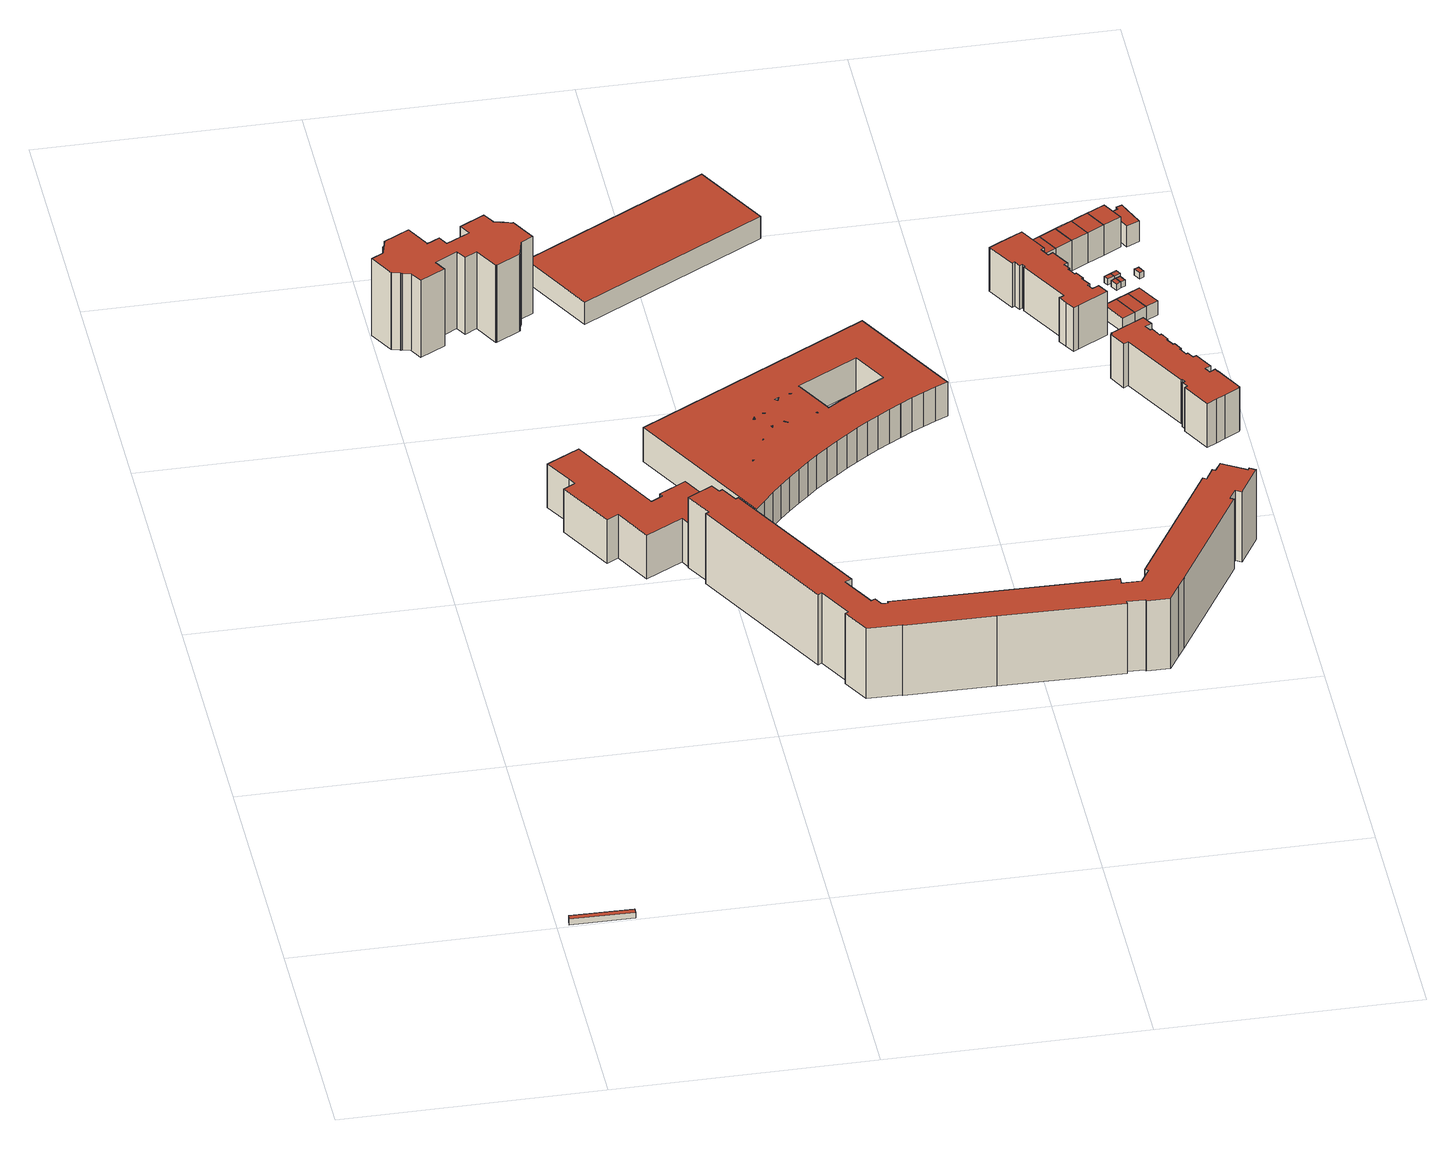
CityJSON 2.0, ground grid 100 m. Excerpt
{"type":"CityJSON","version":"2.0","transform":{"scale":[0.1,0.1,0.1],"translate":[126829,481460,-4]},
"CityObjects":{
"building1":{"type":"Building","attributes":{"b3_dak_type":"multiple horizontal","b3_h_dak_50p":-0.53,"b3_h_dak_70p":-0.44,"b3_h_dak_max":-0.15,"b3_h_dak_min":-0.78,"b3_h_maaiveld":-3.05,"b3_kas_warenhuis":false,"b3_mutatie_ahn3_ahn4":false,"b3_reconstructie_onvolledig":false,"b3_rmse_lod12":0.151,"b3_rmse_lod13":0.151,"b3_rmse_lod22":0.0333,"b3_val3dity_lod12":"[]","b3_val3dity_lod13":"[]","b3_val3dity_lod22":"[]","b3_volume_lod12":138.21,"b3_volume_lod13":138.21,"b3_volume_lod22":135.13,"geconstateerd":false,"oorspronkelijkbouwjaar":1969,"status":"Pand in gebruik"},"children":["building1-1"]},
"building1-1":{"type":"BuildingPart","parents":["building1"],"geometry":[{"type":"Solid","lod":"1.2","boundaries":[[[[0,1,2,3]],[[4,1,0,5]],[[5,0,3,6]],[[6,3,2,7]],[[7,2,1,4]],[[7,4,5,6]]]],"semantics":{"surfaces":[{"type":"GroundSurface"},{"type":"WallSurface","on_footprint_edge":true},{"type":"RoofSurface"}],"values":[[0,1,1,1,1,2]]}}]},
"building2":{"type":"Building","attributes":{"b3_dak_type":"slanted","b3_h_dak_50p":14.45,"b3_h_dak_70p":16.53,"b3_h_dak_max":38.16,"b3_h_dak_min":-2.84,"b3_h_maaiveld":-2.83,"b3_kas_warenhuis":false,"b3_mutatie_ahn3_ahn4":false,"b3_reconstructie_onvolledig":false,"b3_rmse_lod12":10.74,"b3_rmse_lod13":2.07,"b3_rmse_lod22":1.11,"b3_val3dity_lod12":"[]","b3_val3dity_lod13":"[104]","b3_val3dity_lod22":"[104]","b3_volume_lod12":24374.14,"b3_volume_lod13":26647.19,"b3_volume_lod22":25654.84,"geconstateerd":false,"oorspronkelijkbouwjaar":2007,"status":"Pand in gebruik"},"children":["building2-1"]},
"building2-1":{"type":"BuildingPart","parents":["building2"],"geometry":[{"type":"Solid","lod":"1.2","boundaries":[[[[8,9,10,11,12,13,14,15,16,17,18,19,20,21,22,23,24,25,26,27]],[[28,12,11,29]],[[30,21,20,31]],[[32,22,21,30]],[[33,15,14,34]],[[35,9,8,36]],[[36,8,27,37]],[[38,23,22,32]],[[39,19,18,40]],[[31,20,19,39]],[[41,17,16,42]],[[40,18,17,41]],[[29,11,10,43]],[[43,10,9,35]],[[42,16,15,33]],[[34,14,13,44]],[[44,13,12,28]],[[37,27,26,45]],[[46,24,23,38]],[[47,25,24,46]],[[45,26,25,47]],[[45,47,46,38,32,30,31,39,40,41,42,33,34,44,28,29,43,35,36,37]]]],"semantics":{"surfaces":[{"type":"GroundSurface"},{"type":"WallSurface","on_footprint_edge":true},{"type":"RoofSurface"}],"values":[[0,1,1,1,1,1,1,1,1,1,1,1,1,1,1,1,1,1,1,1,1,2]]}}]},
"building3":{"type":"Building","attributes":{"b3_dak_type":"multiple horizontal","b3_h_dak_50p":31.33,"b3_h_dak_70p":31.37,"b3_h_dak_max":38.05,"b3_h_dak_min":25.46,"b3_h_maaiveld":-2.91,"b3_kas_warenhuis":false,"b3_mutatie_ahn3_ahn4":false,"b3_reconstructie_onvolledig":false,"b3_rmse_lod12":2.36,"b3_rmse_lod13":0.536,"b3_rmse_lod22":0.151,"b3_val3dity_lod12":"[]","b3_val3dity_lod13":"[]","b3_val3dity_lod22":"[]","b3_volume_lod12":35872.39,"b3_volume_lod13":34815.13,"b3_volume_lod22":34808.54,"geconstateerd":false,"oorspronkelijkbouwjaar":1974,"status":"Pand in gebruik"},"children":["building3-1"]},
"building3-1":{"type":"BuildingPart","parents":["building3"],"geometry":[{"type":"Solid","lod":"1.2","boundaries":[[[[48,49,50,51,52,53,54,55,56,57,58,59,60,61,62,63,64,65,66,67,68,69,70,71,72,73,74,75,76,77,78,79,80,81,82,83,84,85,86,87,88,89,90,91,92]],[[93,62,61,94]],[[94,61,60,95]],[[95,60,59,96]],[[97,63,62,93]],[[98,64,63,97]],[[96,59,58,99]],[[99,58,57,100]],[[100,57,56,101]],[[101,56,55,102]],[[102,55,54,103]],[[104,53,52,105]],[[103,54,53,104]],[[106,90,89,107]],[[108,51,50,109]],[[110,49,48,111]],[[109,50,49,110]],[[112,87,86,113]],[[114,88,87,112]],[[107,89,88,114]],[[113,86,85,115]],[[116,84,83,117]],[[115,85,84,116]],[[118,82,81,119]],[[117,83,82,118]],[[119,81,80,120]],[[121,78,77,122]],[[122,77,76,123]],[[123,76,75,124]],[[125,79,78,121]],[[120,80,79,125]],[[126,73,72,127]],[[128,74,73,126]],[[129,67,66,130]],[[105,52,51,108]],[[124,75,74,128]],[[127,72,71,131]],[[132,70,69,133]],[[134,68,67,129]],[[130,66,65,135]],[[135,65,64,98]],[[133,69,68,134]],[[131,71,70,132]],[[136,91,90,106]],[[137,92,91,136]],[[111,48,92,137]],[[111,137,136,106,107,114,112,113,115,116,117,118,119,120,125,121,122,123,124,128,126,127,131,132,133,134,129,130,135,98,97,93,94,95,96,99,100,101,102,103,104,105,108,109,110]]]],"semantics":{"surfaces":[{"type":"GroundSurface"},{"type":"WallSurface","on_footprint_edge":true},{"type":"RoofSurface"}],"values":[[0,1,1,1,1,1,1,1,1,1,1,1,1,1,1,1,1,1,1,1,1,1,1,1,1,1,1,1,1,1,1,1,1,1,1,1,1,1,1,1,1,1,1,1,1,1,2]]}}]},
"building4":{"type":"Building","attributes":{"b3_dak_type":"multiple horizontal","b3_h_dak_50p":10.44,"b3_h_dak_70p":12.31,"b3_h_dak_max":15.36,"b3_h_dak_min":-3.57,"b3_h_maaiveld":-2.8,"b3_kas_warenhuis":false,"b3_mutatie_ahn3_ahn4":false,"b3_reconstructie_onvolledig":false,"b3_rmse_lod12":4.75,"b3_rmse_lod13":2.4,"b3_rmse_lod22":1.24,"b3_val3dity_lod12":"[104]","b3_val3dity_lod13":"[104]","b3_val3dity_lod22":"[303,307]","b3_volume_lod12":74398.68,"b3_volume_lod13":74641.73,"b3_volume_lod22":69705.63,"geconstateerd":false,"oorspronkelijkbouwjaar":2003,"status":"Pand in gebruik"},"children":["building4-1"]},
"building4-1":{"type":"BuildingPart","parents":["building4"],"geometry":[{"type":"Solid","lod":"1.2","boundaries":[[[[138,139,140,141,142,143,144,145,146,147,148,149,150,151,152,153,154,155,156,157,158,159,160,161],[162,163,164],[165,166,167,168,169,170,171,172],[173,174,175],[176,177,178],[179,180,181],[182,183,184],[185,186,183],[187,188,189],[190,191,192],[193,194,195],[196,197,198,199]],[[200,145,144,201]],[[202,148,147,203]],[[204,139,138,205]],[[201,144,143,206]],[[207,146,145,200]],[[203,147,146,207]],[[208,171,170,209]],[[210,175,174,211]],[[212,160,159,213]],[[214,140,139,204]],[[213,159,158,215]],[[205,138,161,216]],[[217,164,163,218]],[[219,162,164,217]],[[218,163,162,219]],[[216,161,160,212]],[[220,157,156,221]],[[222,182,184,223]],[[215,158,157,220]],[[224,176,178,225]],[[221,156,155,226]],[[227,153,152,228]],[[229,167,166,230]],[[226,155,154,231]],[[232,150,149,233]],[[231,154,153,227]],[[233,149,148,202]],[[209,170,169,234]],[[235,151,150,232]],[[228,152,151,235]],[[234,169,168,236]],[[206,143,142,237]],[[238,165,172,239]],[[239,172,171,208]],[[236,168,167,229]],[[230,166,165,238]],[[240,141,140,214]],[[241,196,199,242]],[[242,199,198,243]],[[244,187,189,245]],[[246,173,175,210]],[[211,174,173,246]],[[237,142,141,240]],[[245,189,188,247]],[[248,179,181,249]],[[250,193,195,251]],[[223,184,183,252]],[[252,183,186,253]],[[254,192,191,255]],[[251,195,194,256]],[[249,181,180,257]],[[225,178,177,258]],[[258,177,176,224]],[[257,180,179,248]],[[252,183,182,222]],[[259,185,183,252]],[[253,186,185,259]],[[247,188,187,244]],[[260,190,192,254]],[[255,191,190,260]],[[256,194,193,250]],[[243,198,197,261]],[[261,197,196,241]],[[237,240,214,204,205,216,212,213,215,220,221,226,231,227,228,235,232,233,202,203,207,200,201,206],[211,246,210],[217,218,219],[252,222,223,252,253,259],[258,224,225],[230,238,239,208,209,234,236,229],[261,241,242,243],[247,244,245],[257,248,249],[256,250,251],[255,260,254]]]],"semantics":{"surfaces":[{"type":"GroundSurface"},{"type":"WallSurface","on_footprint_edge":true},{"type":"RoofSurface"}],"values":[[0,1,1,1,1,1,1,1,1,1,1,1,1,1,1,1,1,1,1,1,1,1,1,1,1,1,1,1,1,1,1,1,1,1,1,1,1,1,1,1,1,1,1,1,1,1,1,1,1,1,1,1,1,1,1,1,1,1,1,1,1,1,1,1,2]]}}]},
"building5":{"type":"Building","attributes":{"b3_dak_type":"multiple horizontal","b3_h_dak_50p":5.95,"b3_h_dak_70p":7.14,"b3_h_dak_max":9.66,"b3_h_dak_min":1.63,"b3_h_maaiveld":-2.85,"b3_kas_warenhuis":false,"b3_mutatie_ahn3_ahn4":false,"b3_reconstructie_onvolledig":false,"b3_rmse_lod12":1.51,"b3_rmse_lod13":1.23,"b3_rmse_lod22":0.288,"b3_val3dity_lod12":"[]","b3_val3dity_lod13":"[]","b3_val3dity_lod22":"[]","b3_volume_lod12":27259.72,"b3_volume_lod13":26778.27,"b3_volume_lod22":24533.88,"geconstateerd":false,"oorspronkelijkbouwjaar":1977,"status":"Pand in gebruik"},"children":["building5-1"]},
"building5-1":{"type":"BuildingPart","parents":["building5"],"geometry":[{"type":"Solid","lod":"1.2","boundaries":[[[[262,263,264,265]],[[266,263,262,267]],[[268,264,263,266]],[[267,262,265,269]],[[269,265,264,268]],[[269,268,266,267]]]],"semantics":{"surfaces":[{"type":"GroundSurface"},{"type":"WallSurface","on_footprint_edge":true},{"type":"RoofSurface"}],"values":[[0,1,1,1,1,2]]}}]},
"building6":{"type":"Building","attributes":{"b3_dak_type":"multiple horizontal","b3_h_dak_50p":28.5,"b3_h_dak_70p":28.51,"b3_h_dak_max":32.79,"b3_h_dak_min":-2.65,"b3_h_maaiveld":-2.82,"b3_kas_warenhuis":false,"b3_mutatie_ahn3_ahn4":false,"b3_reconstructie_onvolledig":false,"b3_rmse_lod12":5.77,"b3_rmse_lod13":3.75,"b3_rmse_lod22":3.65,"b3_val3dity_lod12":"[]","b3_val3dity_lod13":"[]","b3_val3dity_lod22":"[]","b3_volume_lod12":128184.92,"b3_volume_lod13":125183.34,"b3_volume_lod22":125120.52,"geconstateerd":false,"oorspronkelijkbouwjaar":1970,"status":"Pand in gebruik"},"children":["building6-1"]},
"building6-1":{"type":"BuildingPart","parents":["building6"],"geometry":[{"type":"Solid","lod":"1.2","boundaries":[[[[270,271,272,273,274,275,276,277,278,279,280,281,282,283,284,285,286,287,288,289,290,291,292,293,294,295,296,297,298,299,300,301,302,303,304,305,306,307,308,309,310,311,312,313,314,315,316,317,318,319]],[[320,315,314,321]],[[321,314,313,322]],[[323,306,305,324]],[[324,305,304,325]],[[326,317,316,327]],[[327,316,315,320]],[[322,313,312,328]],[[328,312,311,329]],[[329,311,310,330]],[[330,310,309,331]],[[331,309,308,332]],[[333,307,306,323]],[[332,308,307,333]],[[325,304,303,334]],[[334,303,302,335]],[[335,302,301,336]],[[337,299,298,338]],[[336,301,300,339]],[[338,298,297,340]],[[341,295,294,342]],[[343,296,295,341]],[[342,294,293,344]],[[345,292,291,346]],[[346,291,290,347]],[[348,289,288,349]],[[344,293,292,345]],[[347,290,289,348]],[[349,288,287,350]],[[350,287,286,351]],[[351,286,285,352]],[[352,285,284,353]],[[354,282,281,355]],[[353,284,283,356]],[[356,283,282,354]],[[357,280,279,358]],[[355,281,280,357]],[[358,279,278,359]],[[359,278,277,360]],[[360,277,276,361]],[[361,276,275,362]],[[363,273,272,364]],[[340,297,296,343]],[[362,275,274,365]],[[365,274,273,363]],[[366,271,270,367]],[[364,272,271,366]],[[339,300,299,337]],[[367,270,319,368]],[[368,319,318,369]],[[369,318,317,326]],[[369,326,327,320,321,322,328,329,330,331,332,333,323,324,325,334,335,336,339,337,338,340,343,341,342,344,345,346,347,348,349,350,351,352,353,356,354,355,357,358,359,360,361,362,365,363,364,366,367,368]]]],"semantics":{"surfaces":[{"type":"GroundSurface"},{"type":"WallSurface","on_footprint_edge":true},{"type":"RoofSurface"}],"values":[[0,1,1,1,1,1,1,1,1,1,1,1,1,1,1,1,1,1,1,1,1,1,1,1,1,1,1,1,1,1,1,1,1,1,1,1,1,1,1,1,1,1,1,1,1,1,1,1,1,1,1,2]]}}]},
"building7":{"type":"Building","attributes":{"b3_dak_type":"multiple horizontal","b3_h_dak_50p":16.95,"b3_h_dak_70p":17,"b3_h_dak_max":18.28,"b3_h_dak_min":-0.21,"b3_h_maaiveld":-2.49,"b3_kas_warenhuis":false,"b3_mutatie_ahn3_ahn4":false,"b3_reconstructie_onvolledig":false,"b3_rmse_lod12":4.15,"b3_rmse_lod13":0.919,"b3_rmse_lod22":0.91,"b3_val3dity_lod12":"[]","b3_val3dity_lod13":"[]","b3_val3dity_lod22":"[]","b3_volume_lod12":12520.64,"b3_volume_lod13":10814.33,"b3_volume_lod22":10808.52,"geconstateerd":false,"oorspronkelijkbouwjaar":2006,"status":"Pand in gebruik"},"children":["building7-1"]},
"building7-1":{"type":"BuildingPart","parents":["building7"],"geometry":[{"type":"Solid","lod":"1.2","boundaries":[[[[370,371,372,373,374,375,376,377,378,379,380,381,382,383,384,385,386,387,388,389,390,391,392,393,394,395,396,397,398,399,400,401]],[[402,390,389,403]],[[403,389,388,404]],[[404,388,387,405]],[[406,391,390,402]],[[407,392,391,406]],[[405,387,386,408]],[[408,386,385,409]],[[409,385,384,410]],[[411,383,382,412]],[[410,384,383,411]],[[413,381,380,414]],[[415,376,375,416]],[[414,380,379,417]],[[417,379,378,418]],[[419,377,376,415]],[[418,378,377,419]],[[420,371,370,421]],[[416,375,374,422]],[[423,373,372,424]],[[422,374,373,423]],[[421,370,401,425]],[[424,372,371,420]],[[426,400,399,427]],[[425,401,400,426]],[[427,399,398,428]],[[429,397,396,430]],[[412,382,381,413]],[[428,398,397,429]],[[431,395,394,432]],[[430,396,395,431]],[[432,394,393,433]],[[433,393,392,407]],[[433,407,406,402,403,404,405,408,409,410,411,412,413,414,417,418,419,415,416,422,423,424,420,421,425,426,427,428,429,430,431,432]]]],"semantics":{"surfaces":[{"type":"GroundSurface"},{"type":"WallSurface","on_footprint_edge":true},{"type":"RoofSurface"}],"values":[[0,1,1,1,1,1,1,1,1,1,1,1,1,1,1,1,1,1,1,1,1,1,1,1,1,1,1,1,1,1,1,1,1,2]]}}]},
"building8":{"type":"Building","attributes":{"b3_dak_type":"slanted","b3_h_dak_50p":11.09,"b3_h_dak_70p":11.11,"b3_h_dak_max":17.73,"b3_h_dak_min":11.01,"b3_h_maaiveld":-2.51,"b3_kas_warenhuis":false,"b3_mutatie_ahn3_ahn4":false,"b3_reconstructie_onvolledig":false,"b3_rmse_lod12":1.6,"b3_rmse_lod13":0.153,"b3_rmse_lod22":0.124,"b3_val3dity_lod12":"[]","b3_val3dity_lod13":"[]","b3_val3dity_lod22":"[]","b3_volume_lod12":1036.15,"b3_volume_lod13":1083.76,"b3_volume_lod22":1082.35,"geconstateerd":false,"oorspronkelijkbouwjaar":2007,"status":"Pand in gebruik"},"children":["building8-1"]},
"building8-1":{"type":"BuildingPart","parents":["building8"],"geometry":[{"type":"Solid","lod":"1.2","boundaries":[[[[434,435,373,436,437]],[[438,435,434,439]],[[440,373,435,438]],[[441,436,373,440]],[[439,434,437,442]],[[442,437,436,441]],[[442,441,440,438,439]]]],"semantics":{"surfaces":[{"type":"GroundSurface"},{"type":"WallSurface","on_footprint_edge":true},{"type":"RoofSurface"}],"values":[[0,1,1,1,1,1,2]]}}]},
"building9":{"type":"Building","attributes":{"b3_dak_type":"multiple horizontal","b3_h_dak_50p":0.14,"b3_h_dak_70p":0.16,"b3_h_dak_max":0.21,"b3_h_dak_min":0.09,"b3_h_maaiveld":-2.43,"b3_kas_warenhuis":false,"b3_mutatie_ahn3_ahn4":false,"b3_reconstructie_onvolledig":false,"b3_rmse_lod12":0.0279,"b3_rmse_lod13":0.0279,"b3_rmse_lod22":0.0262,"b3_val3dity_lod12":"[]","b3_val3dity_lod13":"[]","b3_val3dity_lod22":"[]","b3_volume_lod12":14.84,"b3_volume_lod13":14.84,"b3_volume_lod22":14.81,"geconstateerd":false,"oorspronkelijkbouwjaar":2006,"status":"Pand in gebruik"},"children":["building9-1"]},
"building9-1":{"type":"BuildingPart","parents":["building9"],"geometry":[{"type":"Solid","lod":"1.2","boundaries":[[[[443,444,445,446]],[[447,444,443,448]],[[449,445,444,447]],[[448,443,446,450]],[[450,446,445,449]],[[450,449,447,448]]]],"semantics":{"surfaces":[{"type":"GroundSurface"},{"type":"WallSurface","on_footprint_edge":true},{"type":"RoofSurface"}],"values":[[0,1,1,1,1,2]]}}]},
"building10":{"type":"Building","attributes":{"b3_dak_type":"slanted","b3_h_dak_50p":11.09,"b3_h_dak_70p":11.1,"b3_h_dak_max":11.78,"b3_h_dak_min":11.01,"b3_h_maaiveld":-2.5,"b3_kas_warenhuis":false,"b3_mutatie_ahn3_ahn4":false,"b3_reconstructie_onvolledig":false,"b3_rmse_lod12":0.139,"b3_rmse_lod13":0.139,"b3_rmse_lod22":0.135,"b3_val3dity_lod12":"[]","b3_val3dity_lod13":"[]","b3_val3dity_lod22":"[]","b3_volume_lod12":956.94,"b3_volume_lod13":956.94,"b3_volume_lod22":956.11,"geconstateerd":false,"oorspronkelijkbouwjaar":2007,"status":"Pand in gebruik"},"children":["building10-1"]},
"building10-1":{"type":"BuildingPart","parents":["building10"],"geometry":[{"type":"Solid","lod":"1.2","boundaries":[[[[451,434,437,452,453]],[[439,434,451,454]],[[442,437,434,439]],[[455,452,437,442]],[[454,451,453,456]],[[456,453,452,455]],[[456,455,442,439,454]]]],"semantics":{"surfaces":[{"type":"GroundSurface"},{"type":"WallSurface","on_footprint_edge":true},{"type":"RoofSurface"}],"values":[[0,1,1,1,1,1,2]]}}]},
"building11":{"type":"Building","attributes":{"b3_dak_type":"multiple horizontal","b3_h_dak_50p":11.19,"b3_h_dak_70p":16.99,"b3_h_dak_max":18.29,"b3_h_dak_min":-1,"b3_h_maaiveld":-2.52,"b3_kas_warenhuis":false,"b3_mutatie_ahn3_ahn4":false,"b3_reconstructie_onvolledig":false,"b3_rmse_lod12":4.34,"b3_rmse_lod13":0.669,"b3_rmse_lod22":0.66,"b3_val3dity_lod12":"[]","b3_val3dity_lod13":"[]","b3_val3dity_lod22":"[]","b3_volume_lod12":14480.39,"b3_volume_lod13":12242.23,"b3_volume_lod22":12234.26,"geconstateerd":false,"oorspronkelijkbouwjaar":2007,"status":"Pand in gebruik"},"children":["building11-1"]},
"building11-1":{"type":"BuildingPart","parents":["building11"],"geometry":[{"type":"Solid","lod":"1.2","boundaries":[[[[457,458,459,460,461,462,463,464,465,466,467,468,469,470,471,472,473,474,475,476,477,478,479,480,481,482,483,484,485,486,487,488,489,490,491,492,493,494,495,496,497]],[[498,490,489,499]],[[499,489,488,500]],[[501,485,484,502]],[[502,484,483,503]],[[504,487,486,505]],[[505,486,485,501]],[[503,483,482,506]],[[507,497,496,508]],[[506,482,481,509]],[[509,481,480,510]],[[510,480,479,511]],[[512,478,477,513]],[[511,479,478,512]],[[514,457,497,507]],[[515,476,475,516]],[[513,477,476,515]],[[516,475,474,517]],[[517,474,473,518]],[[518,473,472,519]],[[519,472,471,520]],[[520,471,470,521]],[[521,470,469,522]],[[522,469,468,523]],[[523,468,467,524]],[[524,467,466,525]],[[526,462,461,527]],[[527,461,460,528]],[[525,466,465,529]],[[529,465,464,530]],[[530,464,463,531]],[[508,496,495,532]],[[528,460,459,533]],[[532,495,494,534]],[[534,494,493,535]],[[536,491,490,498]],[[535,493,492,537]],[[537,492,491,536]],[[531,463,462,526]],[[533,459,458,538]],[[500,488,487,504]],[[538,458,457,514]],[[538,514,507,508,532,534,535,537,536,498,499,500,504,505,501,502,503,506,509,510,511,512,513,515,516,517,518,519,520,521,522,523,524,525,529,530,531,526,527,528,533]]]],"semantics":{"surfaces":[{"type":"GroundSurface"},{"type":"WallSurface","on_footprint_edge":true},{"type":"RoofSurface"}],"values":[[0,1,1,1,1,1,1,1,1,1,1,1,1,1,1,1,1,1,1,1,1,1,1,1,1,1,1,1,1,1,1,1,1,1,1,1,1,1,1,1,1,1,2]]}}]},
"building12":{"type":"Building","attributes":{"b3_dak_type":"multiple horizontal","b3_h_dak_50p":0.14,"b3_h_dak_70p":0.16,"b3_h_dak_max":0.21,"b3_h_dak_min":0.08,"b3_h_maaiveld":-2.44,"b3_kas_warenhuis":false,"b3_mutatie_ahn3_ahn4":false,"b3_reconstructie_onvolledig":false,"b3_rmse_lod12":0.0333,"b3_rmse_lod13":0.0333,"b3_rmse_lod22":0.0253,"b3_val3dity_lod12":"[]","b3_val3dity_lod13":"[]","b3_val3dity_lod22":"[]","b3_volume_lod12":14.99,"b3_volume_lod13":14.99,"b3_volume_lod22":14.93,"geconstateerd":false,"oorspronkelijkbouwjaar":2006,"status":"Pand in gebruik"},"children":["building12-1"]},
"building12-1":{"type":"BuildingPart","parents":["building12"],"geometry":[{"type":"Solid","lod":"1.2","boundaries":[[[[445,444,539,540]],[[447,444,445,449]],[[449,445,540,541]],[[542,539,444,447]],[[541,540,539,542]],[[541,542,447,449]]]],"semantics":{"surfaces":[{"type":"GroundSurface"},{"type":"WallSurface","on_footprint_edge":true},{"type":"RoofSurface"}],"values":[[0,1,1,1,1,2]]}}]},
"building13":{"type":"Building","attributes":{"b3_dak_type":"multiple horizontal","b3_h_dak_50p":0.16,"b3_h_dak_70p":0.17,"b3_h_dak_max":0.22,"b3_h_dak_min":0.1,"b3_h_maaiveld":-2.44,"b3_kas_warenhuis":false,"b3_mutatie_ahn3_ahn4":false,"b3_reconstructie_onvolledig":false,"b3_rmse_lod12":0.0282,"b3_rmse_lod13":0.0282,"b3_rmse_lod22":0.0264,"b3_val3dity_lod12":"[]","b3_val3dity_lod13":"[]","b3_val3dity_lod22":"[]","b3_volume_lod12":16.01,"b3_volume_lod13":16.01,"b3_volume_lod22":15.98,"geconstateerd":false,"oorspronkelijkbouwjaar":2007,"status":"Pand in gebruik"},"children":["building13-1"]},
"building13-1":{"type":"BuildingPart","parents":["building13"],"geometry":[{"type":"Solid","lod":"1.2","boundaries":[[[[543,544,545,546]],[[547,544,543,548]],[[548,543,546,549]],[[550,545,544,547]],[[549,546,545,550]],[[549,550,547,548]]]],"semantics":{"surfaces":[{"type":"GroundSurface"},{"type":"WallSurface","on_footprint_edge":true},{"type":"RoofSurface"}],"values":[[0,1,1,1,1,2]]}}]},
"building14":{"type":"Building","attributes":{"b3_dak_type":"multiple horizontal","b3_h_dak_50p":3.68,"b3_h_dak_70p":3.7,"b3_h_dak_max":3.87,"b3_h_dak_min":3.6,"b3_h_maaiveld":-2.51,"b3_kas_warenhuis":false,"b3_mutatie_ahn3_ahn4":false,"b3_reconstructie_onvolledig":false,"b3_rmse_lod12":0.043,"b3_rmse_lod13":0.043,"b3_rmse_lod22":0.037,"b3_val3dity_lod12":"[]","b3_val3dity_lod13":"[]","b3_val3dity_lod22":"[]","b3_volume_lod12":363.77,"b3_volume_lod13":363.77,"b3_volume_lod22":363.44,"geconstateerd":false,"oorspronkelijkbouwjaar":2007,"status":"Pand in gebruik"},"children":["building14-1"]},
"building14-1":{"type":"BuildingPart","parents":["building14"],"geometry":[{"type":"Solid","lod":"1.2","boundaries":[[[[551,552,553,554]],[[555,552,551,556]],[[556,551,554,557]],[[558,553,552,555]],[[557,554,553,558]],[[557,558,555,556]]]],"semantics":{"surfaces":[{"type":"GroundSurface"},{"type":"WallSurface","on_footprint_edge":true},{"type":"RoofSurface"}],"values":[[0,1,1,1,1,2]]}}]},
"building15":{"type":"Building","attributes":{"b3_dak_type":"multiple horizontal","b3_h_dak_50p":0.16,"b3_h_dak_70p":0.18,"b3_h_dak_max":0.26,"b3_h_dak_min":0.1,"b3_h_maaiveld":-2.44,"b3_kas_warenhuis":false,"b3_mutatie_ahn3_ahn4":false,"b3_reconstructie_onvolledig":false,"b3_rmse_lod12":0.0374,"b3_rmse_lod13":0.0374,"b3_rmse_lod22":0.0265,"b3_val3dity_lod12":"[]","b3_val3dity_lod13":"[]","b3_val3dity_lod22":"[]","b3_volume_lod12":16.24,"b3_volume_lod13":16.24,"b3_volume_lod22":16.14,"geconstateerd":false,"oorspronkelijkbouwjaar":2007,"status":"Pand in gebruik"},"children":["building15-1"]},
"building15-1":{"type":"BuildingPart","parents":["building15"],"geometry":[{"type":"Solid","lod":"1.2","boundaries":[[[[559,543,546,560]],[[548,543,559,561]],[[561,559,560,562]],[[549,546,543,548]],[[562,560,546,549]],[[562,549,548,561]]]],"semantics":{"surfaces":[{"type":"GroundSurface"},{"type":"WallSurface","on_footprint_edge":true},{"type":"RoofSurface"}],"values":[[0,1,1,1,1,2]]}}]},
"building16":{"type":"Building","attributes":{"b3_dak_type":"multiple horizontal","b3_h_dak_50p":11.09,"b3_h_dak_70p":11.11,"b3_h_dak_max":11.78,"b3_h_dak_min":11.02,"b3_h_maaiveld":-2.52,"b3_kas_warenhuis":false,"b3_mutatie_ahn3_ahn4":false,"b3_reconstructie_onvolledig":false,"b3_rmse_lod12":0.12,"b3_rmse_lod13":0.12,"b3_rmse_lod22":0.114,"b3_val3dity_lod12":"[]","b3_val3dity_lod13":"[]","b3_val3dity_lod22":"[]","b3_volume_lod12":956.62,"b3_volume_lod13":956.62,"b3_volume_lod22":956.02,"geconstateerd":false,"oorspronkelijkbouwjaar":2007,"status":"Pand in gebruik"},"children":["building16-1"]},
"building16-1":{"type":"BuildingPart","parents":["building16"],"geometry":[{"type":"Solid","lod":"1.2","boundaries":[[[[563,451,453,564,565]],[[454,451,563,566]],[[456,453,451,454]],[[567,564,453,456]],[[566,563,565,568]],[[568,565,564,567]],[[568,567,456,454,566]]]],"semantics":{"surfaces":[{"type":"GroundSurface"},{"type":"WallSurface","on_footprint_edge":true},{"type":"RoofSurface"}],"values":[[0,1,1,1,1,1,2]]}}]},
"building17":{"type":"Building","attributes":{"b3_dak_type":"multiple horizontal","b3_h_dak_50p":3.67,"b3_h_dak_70p":3.68,"b3_h_dak_max":3.83,"b3_h_dak_min":3.59,"b3_h_maaiveld":-2.46,"b3_kas_warenhuis":false,"b3_mutatie_ahn3_ahn4":false,"b3_reconstructie_onvolledig":false,"b3_rmse_lod12":0.0397,"b3_rmse_lod13":0.0397,"b3_rmse_lod22":0.0345,"b3_val3dity_lod12":"[]","b3_val3dity_lod13":"[]","b3_val3dity_lod22":"[]","b3_volume_lod12":346.76,"b3_volume_lod13":346.76,"b3_volume_lod22":345.96,"geconstateerd":false,"oorspronkelijkbouwjaar":2007,"status":"Pand in gebruik"},"children":["building17-1"]},
"building17-1":{"type":"BuildingPart","parents":["building17"],"geometry":[{"type":"Solid","lod":"1.2","boundaries":[[[[569,551,554,570]],[[556,551,569,571]],[[571,569,570,572]],[[557,554,551,556]],[[572,570,554,557]],[[572,557,556,571]]]],"semantics":{"surfaces":[{"type":"GroundSurface"},{"type":"WallSurface","on_footprint_edge":true},{"type":"RoofSurface"}],"values":[[0,1,1,1,1,2]]}}]},
"building18":{"type":"Building","attributes":{"b3_dak_type":"multiple horizontal","b3_h_dak_50p":0.16,"b3_h_dak_70p":0.19,"b3_h_dak_max":0.34,"b3_h_dak_min":0.08,"b3_h_maaiveld":-2.44,"b3_kas_warenhuis":false,"b3_mutatie_ahn3_ahn4":false,"b3_reconstructie_onvolledig":false,"b3_rmse_lod12":0.0506,"b3_rmse_lod13":0.0506,"b3_rmse_lod22":0.0421,"b3_val3dity_lod12":"[]","b3_val3dity_lod13":"[]","b3_val3dity_lod22":"[]","b3_volume_lod12":15.22,"b3_volume_lod13":15.22,"b3_volume_lod22":15.12,"geconstateerd":false,"oorspronkelijkbouwjaar":2007,"status":"Pand in gebruik"},"children":["building18-1"]},
"building18-1":{"type":"BuildingPart","parents":["building18"],"geometry":[{"type":"Solid","lod":"1.2","boundaries":[[[[573,574,575,576]],[[577,574,573,578]],[[578,573,576,579]],[[580,575,574,577]],[[579,576,575,580]],[[579,580,577,578]]]],"semantics":{"surfaces":[{"type":"GroundSurface"},{"type":"WallSurface","on_footprint_edge":true},{"type":"RoofSurface"}],"values":[[0,1,1,1,1,2]]}}]},
"building19":{"type":"Building","attributes":{"b3_dak_type":"multiple horizontal","b3_h_dak_50p":0.15,"b3_h_dak_70p":0.17,"b3_h_dak_max":0.22,"b3_h_dak_min":0.1,"b3_h_maaiveld":-2.46,"b3_kas_warenhuis":false,"b3_mutatie_ahn3_ahn4":false,"b3_reconstructie_onvolledig":false,"b3_rmse_lod12":0.0317,"b3_rmse_lod13":0.0317,"b3_rmse_lod22":0.0269,"b3_val3dity_lod12":"[]","b3_val3dity_lod13":"[]","b3_val3dity_lod22":"[]","b3_volume_lod12":16.23,"b3_volume_lod13":16.23,"b3_volume_lod22":16.19,"geconstateerd":false,"oorspronkelijkbouwjaar":2007,"status":"Pand in gebruik"},"children":["building19-1"]},
"building19-1":{"type":"BuildingPart","parents":["building19"],"geometry":[{"type":"Solid","lod":"1.2","boundaries":[[[[581,582,583,584]],[[585,582,581,586]],[[587,583,582,585]],[[586,581,584,588]],[[588,584,583,587]],[[588,587,585,586]]]],"semantics":{"surfaces":[{"type":"GroundSurface"},{"type":"WallSurface","on_footprint_edge":true},{"type":"RoofSurface"}],"values":[[0,1,1,1,1,2]]}}]},
"building20":{"type":"Building","attributes":{"b3_dak_type":"multiple horizontal","b3_h_dak_50p":11.09,"b3_h_dak_70p":11.11,"b3_h_dak_max":11.79,"b3_h_dak_min":11.01,"b3_h_maaiveld":-2.54,"b3_kas_warenhuis":false,"b3_mutatie_ahn3_ahn4":false,"b3_reconstructie_onvolledig":false,"b3_rmse_lod12":0.122,"b3_rmse_lod13":0.122,"b3_rmse_lod22":0.114,"b3_val3dity_lod12":"[]","b3_val3dity_lod13":"[]","b3_val3dity_lod22":"[]","b3_volume_lod12":955.98,"b3_volume_lod13":955.98,"b3_volume_lod22":954.99,"geconstateerd":false,"oorspronkelijkbouwjaar":2007,"status":"Pand in gebruik"},"children":["building20-1"]},
"building20-1":{"type":"BuildingPart","parents":["building20"],"geometry":[{"type":"Solid","lod":"1.2","boundaries":[[[[589,563,565,590,591]],[[566,563,589,592]],[[568,565,563,566]],[[593,590,565,568]],[[592,589,591,594]],[[594,591,590,593]],[[594,593,568,566,592]]]],"semantics":{"surfaces":[{"type":"GroundSurface"},{"type":"WallSurface","on_footprint_edge":true},{"type":"RoofSurface"}],"values":[[0,1,1,1,1,1,2]]}}]},
"building21":{"type":"Building","attributes":{"b3_dak_type":"multiple horizontal","b3_h_dak_50p":3.66,"b3_h_dak_70p":3.68,"b3_h_dak_max":3.81,"b3_h_dak_min":3.58,"b3_h_maaiveld":-2.47,"b3_kas_warenhuis":false,"b3_mutatie_ahn3_ahn4":false,"b3_reconstructie_onvolledig":false,"b3_rmse_lod12":0.0391,"b3_rmse_lod13":0.0391,"b3_rmse_lod22":0.0361,"b3_val3dity_lod12":"[]","b3_val3dity_lod13":"[]","b3_val3dity_lod22":"[]","b3_volume_lod12":346.59,"b3_volume_lod13":346.59,"b3_volume_lod22":345.94,"geconstateerd":false,"oorspronkelijkbouwjaar":2007,"status":"Pand in gebruik"},"children":["building21-1"]},
"building21-1":{"type":"BuildingPart","parents":["building21"],"geometry":[{"type":"Solid","lod":"1.2","boundaries":[[[[595,569,570,596]],[[571,569,595,597]],[[597,595,596,598]],[[572,570,569,571]],[[598,596,570,572]],[[598,572,571,597]]]],"semantics":{"surfaces":[{"type":"GroundSurface"},{"type":"WallSurface","on_footprint_edge":true},{"type":"RoofSurface"}],"values":[[0,1,1,1,1,2]]}}]},
"building22":{"type":"Building","attributes":{"b3_dak_type":"multiple horizontal","b3_h_dak_50p":0.13,"b3_h_dak_70p":0.15,"b3_h_dak_max":0.22,"b3_h_dak_min":0.08,"b3_h_maaiveld":-2.45,"b3_kas_warenhuis":false,"b3_mutatie_ahn3_ahn4":false,"b3_reconstructie_onvolledig":false,"b3_rmse_lod12":0.0348,"b3_rmse_lod13":0.0348,"b3_rmse_lod22":0.0327,"b3_val3dity_lod12":"[]","b3_val3dity_lod13":"[]","b3_val3dity_lod22":"[]","b3_volume_lod12":15.02,"b3_volume_lod13":15.02,"b3_volume_lod22":15.01,"geconstateerd":false,"oorspronkelijkbouwjaar":2007,"status":"Pand in gebruik"},"children":["building22-1"]},
"building22-1":{"type":"BuildingPart","parents":["building22"],"geometry":[{"type":"Solid","lod":"1.2","boundaries":[[[[599,600,601,602]],[[603,600,599,604]],[[605,601,600,603]],[[604,599,602,606]],[[606,602,601,605]],[[606,605,603,604]]]],"semantics":{"surfaces":[{"type":"GroundSurface"},{"type":"WallSurface","on_footprint_edge":true},{"type":"RoofSurface"}],"values":[[0,1,1,1,1,2]]}}]},
"building23":{"type":"Building","attributes":{"b3_dak_type":"multiple horizontal","b3_h_dak_50p":0.16,"b3_h_dak_70p":0.2,"b3_h_dak_max":0.4,"b3_h_dak_min":0.1,"b3_h_maaiveld":-2.47,"b3_kas_warenhuis":false,"b3_mutatie_ahn3_ahn4":false,"b3_reconstructie_onvolledig":false,"b3_rmse_lod12":0.056,"b3_rmse_lod13":0.056,"b3_rmse_lod22":0.038,"b3_val3dity_lod12":"[]","b3_val3dity_lod13":"[]","b3_val3dity_lod22":"[]","b3_volume_lod12":16.61,"b3_volume_lod13":16.61,"b3_volume_lod22":16.45,"geconstateerd":false,"oorspronkelijkbouwjaar":2007,"status":"Pand in gebruik"},"children":["building23-1"]},
"building23-1":{"type":"BuildingPart","parents":["building23"],"geometry":[{"type":"Solid","lod":"1.2","boundaries":[[[[582,607,608,583]],[[609,607,582,585]],[[610,608,607,609]],[[585,582,583,587]],[[587,583,608,610]],[[587,610,609,585]]]],"semantics":{"surfaces":[{"type":"GroundSurface"},{"type":"WallSurface","on_footprint_edge":true},{"type":"RoofSurface"}],"values":[[0,1,1,1,1,2]]}}]},
"building24":{"type":"Building","attributes":{"b3_dak_type":"multiple horizontal","b3_h_dak_50p":11.09,"b3_h_dak_70p":11.12,"b3_h_dak_max":11.79,"b3_h_dak_min":11.02,"b3_h_maaiveld":-2.54,"b3_kas_warenhuis":false,"b3_mutatie_ahn3_ahn4":false,"b3_reconstructie_onvolledig":false,"b3_rmse_lod12":0.177,"b3_rmse_lod13":0.177,"b3_rmse_lod22":0.174,"b3_val3dity_lod12":"[]","b3_val3dity_lod13":"[]","b3_val3dity_lod22":"[]","b3_volume_lod12":1004.49,"b3_volume_lod13":1004.49,"b3_volume_lod22":1003.39,"geconstateerd":false,"oorspronkelijkbouwjaar":2007,"status":"Pand in gebruik"},"children":["building24-1"]},
"building24-1":{"type":"BuildingPart","parents":["building24"],"geometry":[{"type":"Solid","lod":"1.2","boundaries":[[[[611,589,591,612,613]],[[592,589,611,614]],[[594,591,589,592]],[[615,612,591,594]],[[614,611,613,616]],[[616,613,612,615]],[[616,615,594,592,614]]]],"semantics":{"surfaces":[{"type":"GroundSurface"},{"type":"WallSurface","on_footprint_edge":true},{"type":"RoofSurface"}],"values":[[0,1,1,1,1,1,2]]}}]},
"building25":{"type":"Building","attributes":{"b3_dak_type":"multiple horizontal","b3_h_dak_50p":0.18,"b3_h_dak_70p":0.2,"b3_h_dak_max":0.47,"b3_h_dak_min":0.09,"b3_h_maaiveld":-2.47,"b3_kas_warenhuis":false,"b3_mutatie_ahn3_ahn4":false,"b3_reconstructie_onvolledig":false,"b3_rmse_lod12":0.0558,"b3_rmse_lod13":0.0558,"b3_rmse_lod22":0.0516,"b3_val3dity_lod12":"[]","b3_val3dity_lod13":"[]","b3_val3dity_lod22":"[]","b3_volume_lod12":16.35,"b3_volume_lod13":16.35,"b3_volume_lod22":16.23,"geconstateerd":false,"oorspronkelijkbouwjaar":2007,"status":"Pand in gebruik"},"children":["building25-1"]},
"building25-1":{"type":"BuildingPart","parents":["building25"],"geometry":[{"type":"Solid","lod":"1.2","boundaries":[[[[617,618,619,620]],[[621,618,617,622]],[[622,617,620,623]],[[624,619,618,621]],[[623,620,619,624]],[[623,624,621,622]]]],"semantics":{"surfaces":[{"type":"GroundSurface"},{"type":"WallSurface","on_footprint_edge":true},{"type":"RoofSurface"}],"values":[[0,1,1,1,1,2]]}}]},
"building26":{"type":"Building","attributes":{"b3_dak_type":"multiple horizontal","b3_h_dak_50p":6.59,"b3_h_dak_70p":6.61,"b3_h_dak_max":10.65,"b3_h_dak_min":0.38,"b3_h_maaiveld":-2.55,"b3_kas_warenhuis":false,"b3_mutatie_ahn3_ahn4":false,"b3_reconstructie_onvolledig":false,"b3_rmse_lod12":3.3,"b3_rmse_lod13":1.22,"b3_rmse_lod22":1.22,"b3_val3dity_lod12":"[]","b3_val3dity_lod13":"[]","b3_val3dity_lod22":"[]","b3_volume_lod12":578.81,"b3_volume_lod13":476.93,"b3_volume_lod22":477.23,"geconstateerd":false,"oorspronkelijkbouwjaar":2007,"status":"Pand in gebruik"},"children":["building26-1"]},
"building26-1":{"type":"BuildingPart","parents":["building26"],"geometry":[{"type":"Solid","lod":"1.2","boundaries":[[[[625,626,627,628,629,630]],[[631,626,625,632]],[[633,629,628,634]],[[635,630,629,633]],[[632,625,630,635]],[[634,628,627,636]],[[636,627,626,631]],[[636,631,632,635,633,634]]]],"semantics":{"surfaces":[{"type":"GroundSurface"},{"type":"WallSurface","on_footprint_edge":true},{"type":"RoofSurface"}],"values":[[0,1,1,1,1,1,1,2]]}}]}
},
"vertices":[
[290,31,10],[290,9,10],[48,13,10],[49,36,10],[290,9,35],[290,31,35],[49,36,35],[48,13,35],
[799,2267,12],[904,2325,12],[984,2180,12],[941,2156,12],[961,2120,12],[870,2070,12],[851,2104,12],[708,2027,12],[630,2170,12],[585,2145,12],[466,2360,12],[510,2385,12],[494,2414,12],[435,2519,12],[447,2526,12],[563,2589,12],[639,2451,12],[640,2451,12],[762,2227,12],[807,2252,12],[961,2120,206],[941,2156,206],[435,2519,206],[494,2414,206],[447,2526,206],[708,2027,206],[851,2104,206],[904,2325,206],[799,2267,206],[807,2252,206],[563,2589,206],[510,2385,206],[466,2360,206],[585,2145,206],[630,2170,206],[984,2180,206],[870,2070,206],[762,2227,206],[639,2451,206],[640,2451,206],
[169,3812,11],[220,3718,11],[268,3744,11],[288,3706,11],[379,3755,11],[355,3797,11],[356,3799,11],[452,3852,11],[478,3805,11],[509,3796,11],[513,3798,11],[514,3795,11],[545,3786,11],[547,3787,11],[601,3689,11],[554,3663,11],[545,3632,11],[547,3628,11],[544,3626,11],[535,3596,11],[536,3594,11],[440,3541,11],[439,3543,11],[437,3541,11],[385,3635,11],[338,3609,11],[315,3649,11],[228,3598,11],[252,3554,11],[154,3501,11],[129,3548,11],[98,3557,11],[94,3554,11],[91,3559,11],[60,3568,11],[59,3567,11],[5,3665,11],[52,3691,11],[61,3722,11],[58,3726,11],[62,3727,11],[71,3759,11],[70,3760,11],[167,3813,11],[168,3812,11],[601,3689,354],[547,3787,354],[545,3786,354],[514,3795,354],[554,3663,354],[545,3632,354],[513,3798,354],[509,3796,354],[478,3805,354],[452,3852,354],[356,3799,354],[355,3797,354],[379,3755,354],[70,3760,354],[71,3759,354],[288,3706,354],[268,3744,354],[220,3718,354],[169,3812,354],[58,3726,354],[61,3722,354],[62,3727,354],[52,3691,354],[5,3665,354],[59,3567,354],[60,3568,354],[91,3559,354],[94,3554,354],[129,3548,354],[154,3501,354],[252,3554,354],[228,3598,354],[98,3557,354],[338,3609,354],[385,3635,354],[315,3649,354],[535,3596,354],[544,3626,354],[437,3541,354],[439,3543,354],[440,3541,354],[536,3594,354],[547,3628,354],[167,3813,354],[168,3812,354],
[1211,2253,12],[1173,2210,12],[1137,2166,12],[826,2730,12],[826,2731,12],[1720,3225,12],[1954,2802,12],[1906,2780,12],[1858,2755,12],[1810,2730,12],[1766,2704,12],[1762,2702,12],[1719,2676,12],[1671,2646,12],[1626,2616,12],[1583,2586,12],[1538,2553,12],[1495,2520,12],[1452,2485,12],[1410,2450,12],[1369,2413,12],[1329,2375,12],[1289,2336,12],[1249,2295,12],[1239,2584,12],[1235,2578,12],[1239,2580,12],[1505,2727,12],[1551,2759,12],[1591,2786,12],[1638,2816,12],[1684,2843,12],[1732,2870,12],[1657,3006,12],[1423,2876,12],[1182,2464,12],[1178,2466,12],[1177,2460,12],[1462,2703,12],[1459,2710,12],[1455,2707,12],[1285,2645,12],[1287,2657,12],[1281,2656,12],[1330,2675,12],[1343,2668,12],[1333,2678,12],[1345,2666,12],[1346,2666,12],[1324,2813,12],[1333,2804,12],[1340,2822,12],[1265,2738,12],[1266,2736,12],[1275,2737,12],[1231,2705,12],[1230,2721,12],[1225,2708,12],[1384,2838,12],[1380,2837,12],[1385,2834,12],[1389,2837,12],[1906,2780,163],[1954,2802,163],[1766,2704,163],[1810,2730,163],[1173,2210,163],[1211,2253,163],[1720,3225,163],[1858,2755,163],[1657,3006,163],[1732,2870,163],[1177,2460,163],[1178,2466,163],[1289,2336,163],[1329,2375,163],[1137,2166,163],[1369,2413,163],[1249,2295,163],[1239,2580,163],[1235,2578,163],[1239,2584,163],[1410,2450,163],[1452,2485,163],[1330,2675,163],[1333,2678,163],[1462,2703,163],[1455,2707,163],[1495,2520,163],[1583,2586,163],[1626,2616,163],[1591,2786,163],[1551,2759,163],[1538,2553,163],[1719,2676,163],[1762,2702,163],[1684,2843,163],[1671,2646,163],[1638,2816,163],[826,2731,163],[1505,2727,163],[1423,2876,163],[826,2730,163],[1384,2838,163],[1389,2837,163],[1385,2834,163],[1324,2813,163],[1340,2822,163],[1182,2464,163],[1333,2804,163],[1285,2645,163],[1281,2656,163],[1231,2705,163],[1225,2708,163],[1343,2668,163],[1346,2666,163],[1275,2737,163],[1266,2736,163],[1230,2721,163],[1287,2657,163],[1459,2710,163],[1345,2666,163],[1265,2738,163],[1380,2837,163],
[1329,4276,12],[1490,3985,12],[772,3588,12],[611,3879,12],[1490,3985,111],[1329,4276,111],[772,3588,111],[611,3879,111],
[2303,1154,12],[2303,1144,12],[1827,1154,12],[1484,1161,12],[1484,1164,12],[1351,1166,12],[1293,1271,12],[1305,1277,12],[1233,1407,12],[1219,1399,12],[911,1959,12],[924,1966,12],[867,2068,12],[963,2121,12],[984,2085,12],[997,2092,12],[1033,2027,12],[1044,2033,12],[1354,1472,12],[1328,1458,12],[1399,1329,12],[1415,1338,12],[1421,1327,12],[1433,1305,12],[1457,1305,12],[1457,1314,12],[1717,1308,12],[1809,1306,12],[2306,1296,12],[2305,1270,12],[2380,1269,12],[2415,1327,12],[2402,1334,12],[2710,1844,12],[2723,1836,12],[2754,1888,12],[2765,1881,12],[2788,1919,12],[2880,1863,12],[2885,1872,12],[2908,1858,12],[2834,1734,12],[2811,1748,12],[2785,1704,12],[2798,1696,12],[2533,1257,12],[2502,1209,12],[2462,1144,12],[2372,1146,12],[2372,1153,12],[2533,1257,325],[2798,1696,325],[2785,1704,325],[2765,1881,325],[2754,1888,325],[2723,1836,325],[2462,1144,325],[2502,1209,325],[2811,1748,325],[2834,1734,325],[2908,1858,325],[2885,1872,325],[2880,1863,325],[2788,1919,325],[2710,1844,325],[2402,1334,325],[2415,1327,325],[2305,1270,325],[2306,1296,325],[2380,1269,325],[1809,1306,325],[1457,1314,325],[1457,1305,325],[1717,1308,325],[1433,1305,325],[1421,1327,325],[1415,1338,325],[1399,1329,325],[1328,1458,325],[1354,1472,325],[1044,2033,325],[1033,2027,325],[997,2092,325],[984,2085,325],[867,2068,325],[924,1966,325],[963,2121,325],[911,1959,325],[1219,1399,325],[1233,1407,325],[1305,1277,325],[1293,1271,325],[1351,1166,325],[1484,1161,325],[1827,1154,325],[1484,1164,325],[2303,1144,325],[2303,1154,325],[2372,1153,325],[2372,1146,325],
[2241,3516,15],[2281,3538,15],[2316,3557,15],[2373,3588,15],[2435,3476,15],[2421,3468,15],[2441,3432,15],[2460,3443,15],[2500,3371,15],[2487,3364,15],[2502,3337,15],[2496,3334,15],[2514,3301,15],[2520,3305,15],[2539,3272,15],[2533,3269,15],[2555,3230,15],[2547,3226,15],[2560,3203,15],[2585,3216,15],[2609,3174,15],[2493,3110,15],[2472,3098,15],[2450,3137,15],[2432,3169,15],[2450,3179,15],[2341,3376,15],[2346,3379,15],[2338,3392,15],[2328,3386,15],[2315,3411,15],[2303,3404,15],[2609,3174,210],[2585,3216,210],[2560,3203,210],[2547,3226,210],[2493,3110,210],[2472,3098,210],[2555,3230,210],[2533,3269,210],[2539,3272,210],[2520,3305,210],[2514,3301,210],[2496,3334,210],[2502,3337,210],[2441,3432,210],[2421,3468,210],[2487,3364,210],[2500,3371,210],[2460,3443,210],[2281,3538,210],[2241,3516,210],[2435,3476,210],[2373,3588,210],[2316,3557,210],[2303,3404,210],[2315,3411,210],[2328,3386,210],[2338,3392,210],[2346,3379,210],[2341,3376,210],[2450,3179,210],[2432,3169,210],[2450,3137,210],
[2489,3545,15],[2419,3506,15],[2404,3605,15],[2444,3627,15],[2419,3506,151],[2489,3545,151],[2373,3588,151],[2404,3605,151],[2444,3627,151],
[2526,3419,16],[2551,3432,16],[2560,3415,16],[2535,3401,16],[2551,3432,42],[2526,3419,42],[2560,3415,42],[2535,3401,42],
[2555,3581,15],[2469,3641,15],[2509,3663,15],[2555,3581,151],[2469,3641,151],[2509,3663,151],
[2772,2596,15],[2627,2859,15],[2609,2849,15],[2573,2915,15],[2579,2918,15],[2576,2924,15],[2591,2932,15],[2707,2996,15],[2730,2954,15],[2705,2940,15],[2718,2917,15],[2726,2921,15],[2747,2881,15],[2753,2885,15],[2771,2852,15],[2765,2848,15],[2783,2816,15],[2789,2819,15],[2807,2786,15],[2801,2783,15],[2819,2750,15],[2825,2754,15],[2840,2727,15],[2852,2734,15],[2892,2662,15],[2869,2650,15],[2882,2627,15],[2904,2639,15],[2911,2625,15],[2912,2625,15],[2972,2517,15],[2967,2514,15],[2969,2510,15],[2911,2478,15],[2876,2459,15],[2837,2437,15],[2775,2549,15],[2787,2556,15],[2773,2580,15],[2784,2586,15],[2776,2599,15],[2911,2478,210],[2969,2510,210],[2967,2514,210],[2911,2625,210],[2904,2639,210],[2882,2627,210],[2972,2517,210],[2912,2625,210],[2869,2650,210],[2776,2599,210],[2784,2586,210],[2892,2662,210],[2852,2734,210],[2840,2727,210],[2825,2754,210],[2819,2750,210],[2772,2596,210],[2801,2783,210],[2807,2786,210],[2789,2819,210],[2783,2816,210],[2765,2848,210],[2771,2852,210],[2753,2885,210],[2747,2881,210],[2726,2921,210],[2718,2917,210],[2705,2940,210],[2576,2924,210],[2579,2918,210],[2573,2915,210],[2730,2954,210],[2707,2996,210],[2591,2932,210],[2773,2580,210],[2609,2849,210],[2787,2556,210],[2775,2549,210],[2876,2459,210],[2837,2437,210],[2627,2859,210],
[2576,3446,16],[2585,3428,16],[2585,3428,42],[2576,3446,42],
[2615,3394,16],[2597,3384,16],[2582,3410,16],[2600,3420,16],[2597,3384,42],[2615,3394,42],[2600,3420,42],[2582,3410,42],
[2716,3210,15],[2667,3182,15],[2616,3274,15],[2666,3301,15],[2667,3182,77],[2716,3210,77],[2666,3301,77],[2616,3274,77],
[2633,3403,16],[2618,3430,16],[2633,3403,42],[2618,3430,42],
[2620,3617,15],[2535,3677,15],[2575,3699,15],[2620,3617,151],[2535,3677,151],[2575,3699,151],
[2763,3236,15],[2713,3327,15],[2763,3236,77],[2713,3327,77],
[2692,3487,16],[2666,3473,16],[2657,3491,16],[2682,3505,16],[2666,3473,42],[2692,3487,42],[2682,3505,42],[2657,3491,42],
[2677,3463,15],[2695,3473,15],[2709,3446,15],[2692,3436,15],[2695,3473,42],[2677,3463,42],[2709,3446,42],[2692,3436,42],
[2685,3653,15],[2601,3714,15],[2640,3736,15],[2685,3653,151],[2601,3714,151],[2640,3736,151],
[2811,3262,15],[2760,3353,15],[2811,3262,77],[2760,3353,77],
[2707,3519,15],[2717,3501,15],[2692,3487,15],[2682,3505,15],[2717,3501,41],[2707,3519,41],[2692,3487,41],[2682,3505,41],
[2713,3482,15],[2727,3455,15],[2713,3482,42],[2727,3455,42],
[2754,3691,15],[2666,3750,15],[2709,3773,15],[2754,3691,151],[2666,3750,151],[2709,3773,151],
[2803,3498,15],[2786,3488,15],[2771,3515,15],[2789,3524,15],[2786,3488,42],[2803,3498,42],[2789,3524,42],[2771,3515,42],
[2827,3713,14],[2777,3691,14],[2732,3785,14],[2765,3800,14],[2760,3812,14],[2783,3821,14],[2777,3691,106],[2827,3713,106],[2760,3812,106],[2765,3800,106],[2783,3821,106],[2732,3785,106]
]}
